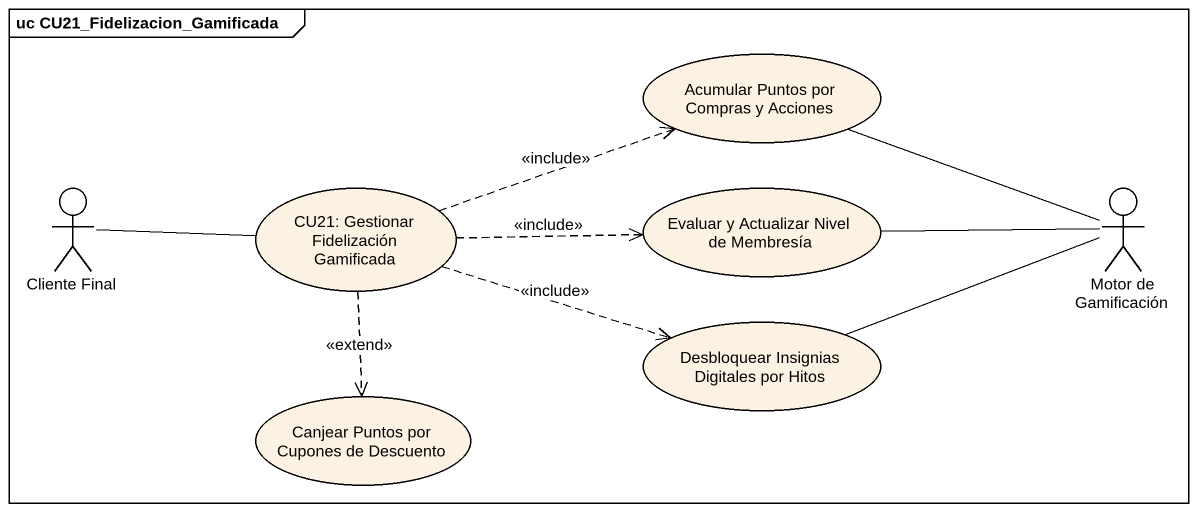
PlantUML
@startuml
mainframe uc CU21_Fidelizacion_Gamificada
usecase "Acumular Puntos por Compras y Acciones" as Acumular_Puntos_por_Compras
actor "Cliente Final" as Cliente_Final
usecase "CU21: Gestionar Fidelización Gamificada" as CU21_Gestionar_Fidelización
usecase "Evaluar y Actualizar Nivel de Membresía" as Evaluar_y_Actualizar_Nivel
actor "Motor de Gamificación" as Motor_de_Gamificación
usecase "Desbloquear Insignias Digitales por Hitos" as Desbloquear_Insignias
usecase "Canjear Puntos por Cupones de Descuento" as Canjear_Puntos_por_Cupones
Cliente_Final -right- CU21_Gestionar_Fidelización
CU21_Gestionar_Fidelización .right.> Acumular_Puntos_por_Compras : <<include>>
CU21_Gestionar_Fidelización .right.> Evaluar_y_Actualizar_Nivel : <<include>>
CU21_Gestionar_Fidelización .right.> Desbloquear_Insignias : <<include>>
CU21_Gestionar_Fidelización ..> Canjear_Puntos_por_Cupones : <<extend>>
Motor_de_Gamificación -left- Acumular_Puntos_por_Compras
Motor_de_Gamificación -left- Evaluar_y_Actualizar_Nivel
Motor_de_Gamificación -left- Desbloquear_Insignias
@enduml
